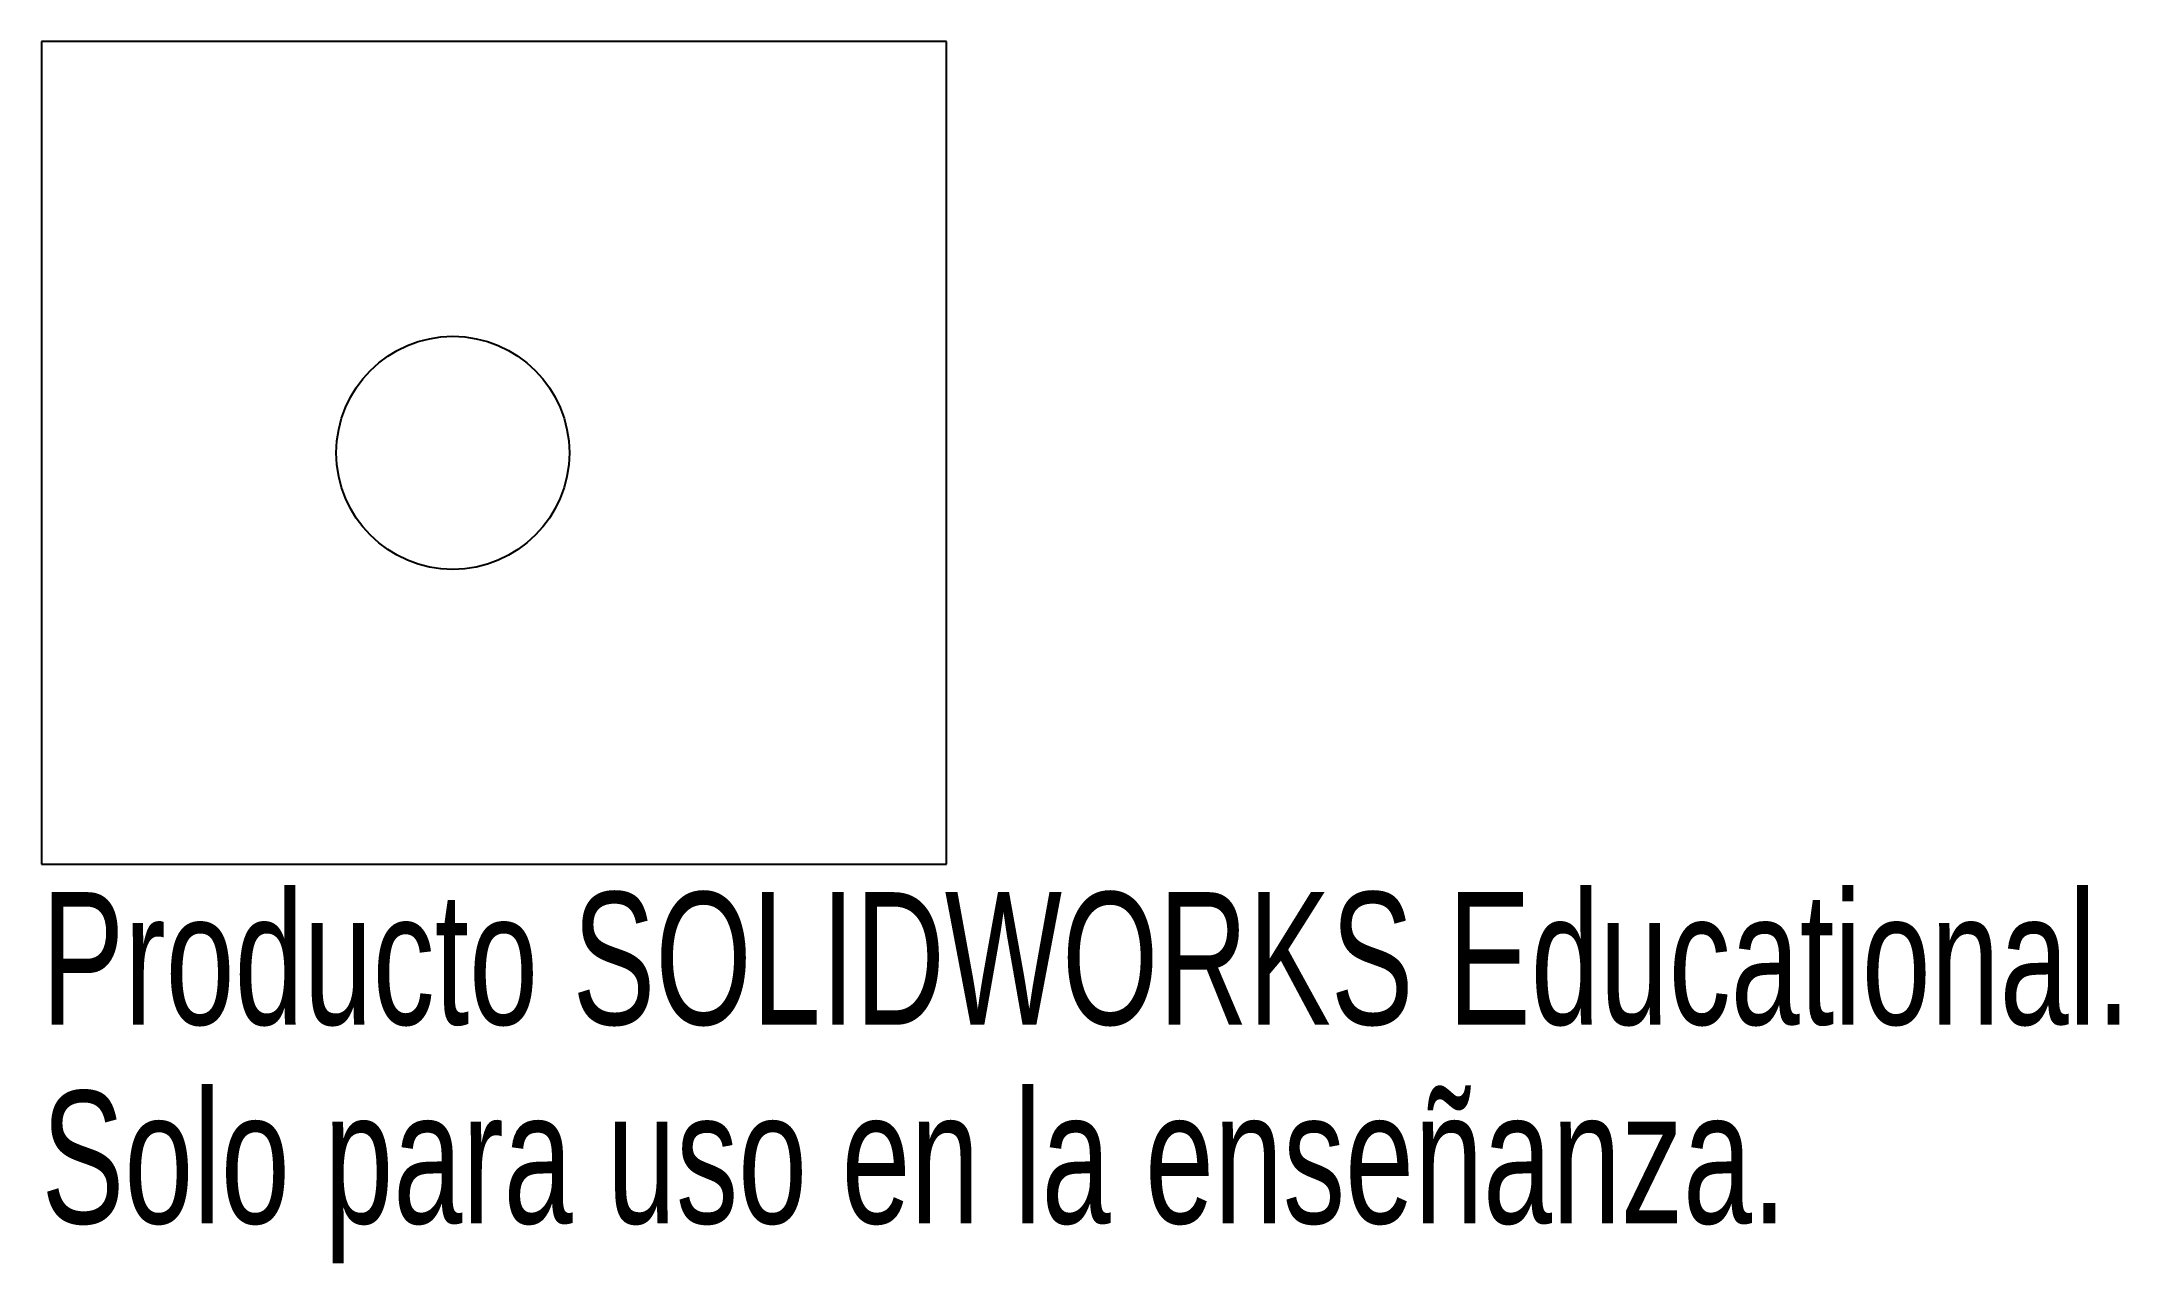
# Model space of a CAD drawing. Header units: millimetres. Extents: x -16.5 to 59.3, y -29.6 to 15.
import ezdxf

# ---------------------------------------------------------------- set-up
doc = ezdxf.new("R2010")
doc.units = ezdxf.units.MM
doc.styles.add('SLDTEXTSTYLE0', font='TXT', dxfattribs={"width": 0.7})

msp = doc.modelspace()

# ---------------------------------------------------------------- linework, layer by layer
at = {"color": 7, "linetype": 'Continuous', "lineweight": 25}
for p, q in [((-16.5, 15), (-16.5, -15)), ((16.5, 15), (-16.5, 15)), ((16.5, -15), (16.5, 15)), ((-16.5, -15), (16.5, -15))]:
    msp.add_line(p, q, dxfattribs=at)
msp.add_circle((-1.5, 0), 4.25, dxfattribs=at)

# ---------------------------------------------------------------- texts
at = {"color": 7, "linetype": 'Continuous', "char_height": 4.83362, "attachment_point": 1, "style": 'SLDTEXTSTYLE0'}
for s, insert in [('Producto SOLIDWORKS Educational.', (-16.5, -16.02)), ('Solo para uso en la enseñanza.', (-16.5, -23.27))]:
    msp.add_mtext(s, dxfattribs=dict(at, insert=insert))

doc.saveas('drawing.dxf')
